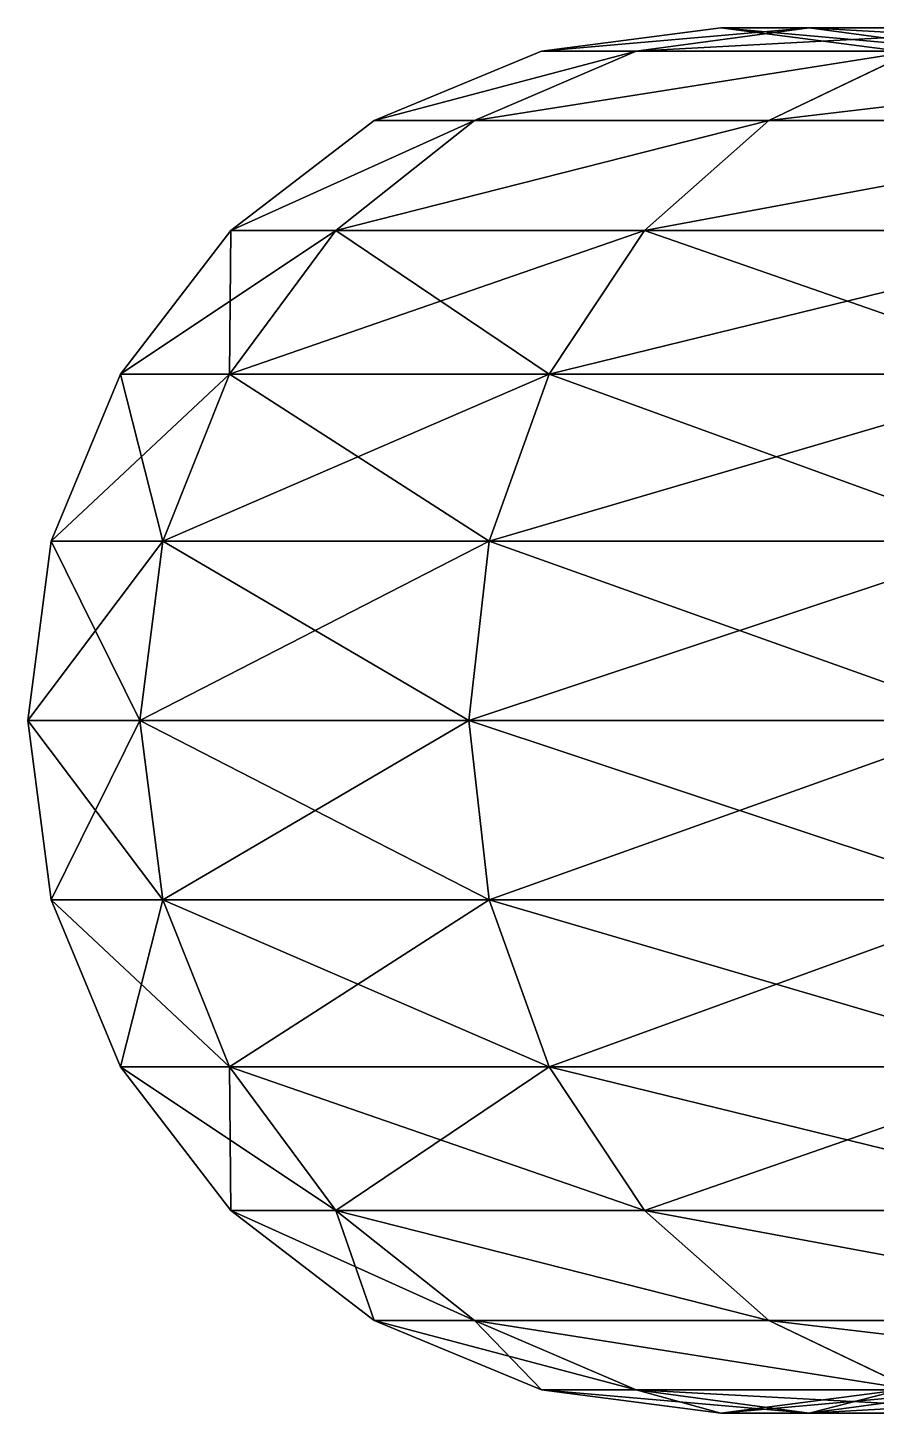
# Model space of a CAD drawing. Extents: x 0 to 38.3, y 0 to 8.1.
# Drawn here: x 0 to 4.93, y 0.08 to 8.14 of the extents above; entities that cross this region are included whole.
import ezdxf

# ---------------------------------------------------------------- set-up
doc = ezdxf.new("R2010")
doc.units = 0
doc.header["$MEASUREMENT"] = 0
doc.layers.get('0').update_dxf_attribs({"color": 13, "linetype": 'CONTINUOUS'})

msp = doc.modelspace()

# ---------------------------------------------------------------- linework, layer by layer
for p, q in [((2.9847, 8, 19.128), (4.027, 8.1372, 19.128)), ((3.5348, 8, 23.3062), (4.5415, 8.1372, 23.0365)), ((3.5348, 8, 14.9498), (4.5415, 8.1372, 15.2196)), ((4.027, 8.1372, 19.128), (5.0692, 8, 19.128)), ((4.027, 8.1372, 19.128), (4.5415, 8.1372, 15.2196)), ((4.5415, 8.1372, 23.0365), (4.027, 8.1372, 19.128)), ((6.0501, 8.1372, 26.6785), (4.5415, 8.1372, 23.0365)), ((4.5415, 8.1372, 15.2196), (5.5482, 8, 15.4893)), ((4.5415, 8.1372, 23.0365), (5.5482, 8, 22.7667)), ((4.5415, 8.1372, 15.2196), (6.0501, 8.1372, 11.5775)), ((2.0135, 7.5977, 19.128), (2.9847, 8, 19.128)), ((2.5966, 7.5977, 23.5576), (3.5348, 8, 23.3062)), ((2.5966, 7.5977, 14.6984), (3.5348, 8, 14.9498)), ((2.9847, 8, 19.128), (3.5348, 8, 14.9498)), ((3.5348, 8, 23.3062), (2.9847, 8, 19.128)), ((5.1475, 8, 27.1997), (3.5348, 8, 23.3062)), ((3.5348, 8, 14.9498), (5.1475, 8, 11.0564)), ((4.3064, 7.5977, 27.6853), (5.1475, 8, 27.1997)), ((4.3064, 7.5977, 10.5707), (5.1475, 8, 11.0564)), ((1.1795, 6.9577, 19.128), (2.0135, 7.5977, 19.128)), ((1.791, 6.9577, 14.4826), (2.5966, 7.5977, 14.6984)), ((1.791, 6.9577, 23.7734), (2.5966, 7.5977, 23.5576)), ((2.0135, 7.5977, 19.128), (2.5966, 7.5977, 14.6984)), ((2.5966, 7.5977, 23.5576), (2.0135, 7.5977, 19.128)), ((4.3064, 7.5977, 27.6853), (2.5966, 7.5977, 23.5576)), ((2.5966, 7.5977, 14.6984), (4.3064, 7.5977, 10.5707)), ((3.5841, 6.9577, 28.1023), (4.3064, 7.5977, 27.6853)), ((3.5841, 6.9577, 10.1537), (4.3064, 7.5977, 10.5707)), ((7.0262, 7.5977, 31.2298), (4.3064, 7.5977, 27.6853)), ((4.3064, 7.5977, 10.5707), (7.0262, 7.5977, 7.0262)), ((0.5395, 6.1237, 19.128), (1.1795, 6.9577, 19.128)), ((1.1729, 6.1237, 14.317), (1.791, 6.9577, 14.4826)), ((1.1729, 6.1237, 23.9391), (1.791, 6.9577, 23.7734)), ((1.1795, 6.9577, 19.128), (1.791, 6.9577, 14.4826)), ((1.791, 6.9577, 23.7734), (1.1795, 6.9577, 19.128)), ((3.5841, 6.9577, 28.1023), (1.791, 6.9577, 23.7734)), ((1.791, 6.9577, 14.4826), (3.5841, 6.9577, 10.1537)), ((3.0299, 6.1237, 28.4223), (3.5841, 6.9577, 28.1023)), ((3.0299, 6.1237, 9.8338), (3.5841, 6.9577, 10.1537)), ((6.4365, 6.9577, 31.8196), (3.5841, 6.9577, 28.1023)), ((3.5841, 6.9577, 10.1537), (6.4365, 6.9577, 6.4365)), ((0.1372, 5.1525, 19.128), (0.5395, 6.1237, 19.128)), ((0.5395, 6.1237, 19.128), (1.1729, 6.1237, 14.317)), ((1.1729, 6.1237, 23.9391), (0.5395, 6.1237, 19.128)), ((0.7843, 5.1525, 14.2128), (1.1729, 6.1237, 14.317)), ((0.7843, 5.1525, 24.0432), (1.1729, 6.1237, 23.9391)), ((3.0299, 6.1237, 28.4223), (1.1729, 6.1237, 23.9391)), ((1.1729, 6.1237, 14.317), (3.0299, 6.1237, 9.8338)), ((2.6815, 5.1525, 28.6234), (3.0299, 6.1237, 28.4223)), ((2.6815, 5.1525, 9.6326), (3.0299, 6.1237, 9.8338)), ((5.984, 6.1237, 32.2721), (3.0299, 6.1237, 28.4223)), ((3.0299, 6.1237, 9.8338), (5.984, 6.1237, 5.984)), ((0, 4.1103, 19.128), (0.1372, 5.1525, 19.128)), ((0.1372, 5.1525, 19.128), (0.7843, 5.1525, 14.2128)), ((0.7843, 5.1525, 24.0432), (0.1372, 5.1525, 19.128)), ((0.6518, 4.1103, 14.1773), (0.7843, 5.1525, 14.2128)), ((0.6518, 4.1103, 24.0787), (0.7843, 5.1525, 24.0432)), ((2.6815, 5.1525, 28.6234), (0.7843, 5.1525, 24.0432)), ((0.7843, 5.1525, 14.2128), (2.6815, 5.1525, 9.6326)), ((2.5627, 4.1103, 28.692), (2.6815, 5.1525, 28.6234)), ((2.5627, 4.1103, 9.564), (2.6815, 5.1525, 9.6326)), ((5.6995, 5.1525, 32.5565), (2.6815, 5.1525, 28.6234)), ((2.6815, 5.1525, 9.6326), (5.6995, 5.1525, 5.6995)), ((0.1372, 3.068, 19.128), (0, 4.1103, 19.128)), ((0, 4.1103, 19.128), (0.6518, 4.1103, 14.1773)), ((0.6518, 4.1103, 24.0787), (0, 4.1103, 19.128)), ((0.7843, 3.068, 14.2128), (0.6518, 4.1103, 14.1773)), ((2.5627, 4.1103, 28.692), (0.6518, 4.1103, 24.0787)), ((0.7843, 3.068, 24.0432), (0.6518, 4.1103, 24.0787)), ((0.6518, 4.1103, 14.1773), (2.5627, 4.1103, 9.564)), ((5.6025, 4.1103, 32.6536), (2.5627, 4.1103, 28.692)), ((2.6815, 3.068, 28.6234), (2.5627, 4.1103, 28.692)), ((2.5627, 4.1103, 9.564), (5.6025, 4.1103, 5.6025)), ((2.6815, 3.068, 9.6326), (2.5627, 4.1103, 9.564)), ((0.7843, 3.068, 14.2128), (0.1372, 3.068, 19.128)), ((0.1372, 3.068, 19.128), (0.7843, 3.068, 24.0432)), ((0.5395, 2.0968, 19.128), (0.1372, 3.068, 19.128)), ((0.7843, 3.068, 24.0432), (2.6815, 3.068, 28.6234)), ((1.1729, 2.0968, 23.9391), (0.7843, 3.068, 24.0432)), ((2.6815, 3.068, 9.6326), (0.7843, 3.068, 14.2128)), ((1.1729, 2.0968, 14.317), (0.7843, 3.068, 14.2128)), ((2.6815, 3.068, 28.6234), (5.6995, 3.068, 32.5565)), ((3.0299, 2.0968, 28.4223), (2.6815, 3.068, 28.6234)), ((3.0299, 2.0968, 9.8338), (2.6815, 3.068, 9.6326)), ((5.6995, 3.068, 5.6995), (2.6815, 3.068, 9.6326)), ((1.1795, 1.2628, 19.128), (0.5395, 2.0968, 19.128)), ((1.1729, 2.0968, 23.9391), (0.5395, 2.0968, 19.128)), ((0.5395, 2.0968, 19.128), (1.1729, 2.0968, 14.317)), ((1.791, 1.2628, 23.7734), (1.1729, 2.0968, 23.9391)), ((3.0299, 2.0968, 28.4223), (1.1729, 2.0968, 23.9391)), ((1.791, 1.2628, 14.4826), (1.1729, 2.0968, 14.317)), ((1.1729, 2.0968, 14.317), (3.0299, 2.0968, 9.8338)), ((3.5841, 1.2628, 28.1023), (3.0299, 2.0968, 28.4223)), ((5.984, 2.0968, 32.2721), (3.0299, 2.0968, 28.4223)), ((3.5841, 1.2628, 10.1537), (3.0299, 2.0968, 9.8338)), ((3.0299, 2.0968, 9.8338), (5.984, 2.0968, 5.984)), ((1.791, 1.2628, 23.7734), (1.1795, 1.2628, 19.128)), ((2.0135, 0.6228, 19.128), (1.1795, 1.2628, 19.128)), ((1.1795, 1.2628, 19.128), (1.791, 1.2628, 14.4826)), ((2.5966, 0.6228, 14.6984), (1.791, 1.2628, 14.4826)), ((1.791, 1.2628, 14.4826), (3.5841, 1.2628, 10.1537)), ((2.5966, 0.6228, 23.5576), (1.791, 1.2628, 23.7734)), ((3.5841, 1.2628, 28.1023), (1.791, 1.2628, 23.7734)), ((4.3064, 0.6228, 10.5707), (3.5841, 1.2628, 10.1537)), ((6.4365, 1.2628, 31.8196), (3.5841, 1.2628, 28.1023)), ((4.3064, 0.6228, 27.6853), (3.5841, 1.2628, 28.1023)), ((3.5841, 1.2628, 10.1537), (6.4365, 1.2628, 6.4365)), ((2.9847, 0.2205, 19.128), (2.0135, 0.6228, 19.128)), ((2.5966, 0.6228, 23.5576), (2.0135, 0.6228, 19.128)), ((2.0135, 0.6228, 19.128), (2.5966, 0.6228, 14.6984)), ((3.5348, 0.2205, 14.9498), (2.5966, 0.6228, 14.6984)), ((2.5966, 0.6228, 14.6984), (4.3064, 0.6228, 10.5707)), ((4.3064, 0.6228, 27.6853), (2.5966, 0.6228, 23.5576)), ((3.5348, 0.2205, 23.3062), (2.5966, 0.6228, 23.5576)), ((5.1475, 0.2205, 27.1997), (4.3064, 0.6228, 27.6853)), ((7.0262, 0.6228, 31.2298), (4.3064, 0.6228, 27.6853)), ((5.1475, 0.2205, 11.0564), (4.3064, 0.6228, 10.5707)), ((4.3064, 0.6228, 10.5707), (7.0262, 0.6228, 7.0262)), ((4.027, 0.0833, 19.128), (2.9847, 0.2205, 19.128)), ((3.5348, 0.2205, 23.3062), (2.9847, 0.2205, 19.128)), ((2.9847, 0.2205, 19.128), (3.5348, 0.2205, 14.9498)), ((5.1475, 0.2205, 27.1997), (3.5348, 0.2205, 23.3062)), ((4.5415, 0.0833, 23.0365), (3.5348, 0.2205, 23.3062)), ((3.5348, 0.2205, 14.9498), (5.1475, 0.2205, 11.0564)), ((4.5415, 0.0833, 15.2196), (3.5348, 0.2205, 14.9498)), ((5.0692, 0.2205, 19.128), (4.027, 0.0833, 19.128)), ((5.5482, 0.2205, 22.7667), (4.5415, 0.0833, 23.0365)), ((5.5482, 0.2205, 15.4893), (4.5415, 0.0833, 15.2196)), ((4.5415, 0.0833, 23.0365), (4.027, 0.0833, 19.128)), ((4.027, 0.0833, 19.128), (4.5415, 0.0833, 15.2196)), ((6.0501, 0.0833, 26.6785), (4.5415, 0.0833, 23.0365)), ((4.5415, 0.0833, 15.2196), (6.0501, 0.0833, 11.5775))]:
    msp.add_line(p, q)
at = {"extrusion": (2.32573e-32, 1, -1.24544e-16)}
msp.add_circle((-19.128, 19.128, 4.1103), 15.1011, dxfattribs=at)

# ---------------------------------------------------------------- meshes
mesh = msp.add_polyface()
corners = [(4.5415, 8.1372, 23.0365), (2.9847, 8, 19.128), (4.027, 8.1372, 19.128), (3.5348, 8, 23.3062)]
mesh.append_faces([[corners[k] for k in face] for face in [(0, 1, 2), (1, 0, 3)]], dxfattribs={"vtx0": -1})
mesh = msp.add_polyface()
corners = [(4.5415, 8.1372, 15.2196), (2.9847, 8, 19.128), (3.5348, 8, 14.9498), (4.027, 8.1372, 19.128)]
mesh.append_faces([[corners[k] for k in face] for face in [(0, 1, 2), (1, 0, 3)]], dxfattribs={"vtx0": -1})
mesh = msp.add_polyface()
corners = [(6.0501, 8.1372, 26.6785), (3.5348, 8, 23.3062), (4.5415, 8.1372, 23.0365), (5.1475, 8, 27.1997)]
mesh.append_faces([[corners[k] for k in face] for face in [(0, 1, 2), (1, 0, 3)]], dxfattribs={"vtx0": -1})
mesh = msp.add_polyface()
corners = [(6.0501, 8.1372, 11.5775), (3.5348, 8, 14.9498), (5.1475, 8, 11.0564), (4.5415, 8.1372, 15.2196)]
mesh.append_faces([[corners[k] for k in face] for face in [(0, 1, 2), (1, 0, 3)]], dxfattribs={"vtx0": -1})
mesh = msp.add_polyface()
corners = [(5.5482, 8, 15.4893), (4.027, 8.1372, 19.128), (4.5415, 8.1372, 15.2196), (5.0692, 8, 19.128)]
mesh.append_faces([[corners[k] for k in face] for face in [(0, 1, 2), (1, 0, 3)]], dxfattribs={"vtx0": -1})
mesh = msp.add_polyface()
corners = [(5.5482, 8, 22.7667), (4.027, 8.1372, 19.128), (5.0692, 8, 19.128), (4.5415, 8.1372, 23.0365)]
mesh.append_faces([[corners[k] for k in face] for face in [(0, 1, 2), (1, 0, 3)]], dxfattribs={"vtx0": -1})
mesh = msp.add_polyface()
corners = [(6.9527, 8, 26.1574), (4.5415, 8.1372, 23.0365), (5.5482, 8, 22.7667), (6.0501, 8.1372, 26.6785)]
mesh.append_faces([[corners[k] for k in face] for face in [(0, 1, 2), (1, 0, 3)]], dxfattribs={"vtx0": -1})
mesh = msp.add_polyface()
corners = [(6.9527, 8, 12.0986), (4.5415, 8.1372, 15.2196), (6.0501, 8.1372, 11.5775), (5.5482, 8, 15.4893)]
mesh.append_faces([[corners[k] for k in face] for face in [(0, 1, 2), (1, 0, 3)]], dxfattribs={"vtx0": -1})
mesh = msp.add_polyface()
corners = [(3.5348, 8, 23.3062), (2.0135, 7.5977, 19.128), (2.9847, 8, 19.128), (2.5966, 7.5977, 23.5576)]
mesh.append_faces([[corners[k] for k in face] for face in [(0, 1, 2), (1, 0, 3)]], dxfattribs={"vtx0": -1})
mesh = msp.add_polyface()
corners = [(3.5348, 8, 14.9498), (2.0135, 7.5977, 19.128), (2.5966, 7.5977, 14.6984), (2.9847, 8, 19.128)]
mesh.append_faces([[corners[k] for k in face] for face in [(0, 1, 2), (1, 0, 3)]], dxfattribs={"vtx0": -1})
mesh = msp.add_polyface()
corners = [(5.1475, 8, 27.1997), (2.5966, 7.5977, 23.5576), (3.5348, 8, 23.3062), (4.3064, 7.5977, 27.6853)]
mesh.append_faces([[corners[k] for k in face] for face in [(0, 1, 2), (1, 0, 3)]], dxfattribs={"vtx0": -1})
mesh = msp.add_polyface()
corners = [(5.1475, 8, 11.0564), (2.5966, 7.5977, 14.6984), (4.3064, 7.5977, 10.5707), (3.5348, 8, 14.9498)]
mesh.append_faces([[corners[k] for k in face] for face in [(0, 1, 2), (1, 0, 3)]], dxfattribs={"vtx0": -1})
mesh = msp.add_polyface()
corners = [(7.713, 8, 30.5431), (4.3064, 7.5977, 27.6853), (5.1475, 8, 27.1997), (7.0262, 7.5977, 31.2298)]
mesh.append_faces([[corners[k] for k in face] for face in [(0, 1, 2), (1, 0, 3)]], dxfattribs={"vtx0": -1})
mesh = msp.add_polyface()
corners = [(7.713, 8, 7.713), (4.3064, 7.5977, 10.5707), (7.0262, 7.5977, 7.0262), (5.1475, 8, 11.0564)]
mesh.append_faces([[corners[k] for k in face] for face in [(0, 1, 2), (1, 0, 3)]], dxfattribs={"vtx0": -1})
mesh = msp.add_polyface()
corners = [(2.5966, 7.5977, 23.5576), (1.1795, 6.9577, 19.128), (2.0135, 7.5977, 19.128), (1.791, 6.9577, 23.7734)]
mesh.append_faces([[corners[k] for k in face] for face in [(0, 1, 2), (1, 0, 3)]], dxfattribs={"vtx0": -1})
mesh = msp.add_polyface()
corners = [(2.5966, 7.5977, 14.6984), (1.1795, 6.9577, 19.128), (1.791, 6.9577, 14.4826), (2.0135, 7.5977, 19.128)]
mesh.append_faces([[corners[k] for k in face] for face in [(0, 1, 2), (1, 0, 3)]], dxfattribs={"vtx0": -1})
mesh = msp.add_polyface()
corners = [(4.3064, 7.5977, 27.6853), (1.791, 6.9577, 23.7734), (2.5966, 7.5977, 23.5576), (3.5841, 6.9577, 28.1023)]
mesh.append_faces([[corners[k] for k in face] for face in [(0, 1, 2), (1, 0, 3)]], dxfattribs={"vtx0": -1})
mesh = msp.add_polyface()
corners = [(4.3064, 7.5977, 10.5707), (1.791, 6.9577, 14.4826), (3.5841, 6.9577, 10.1537), (2.5966, 7.5977, 14.6984)]
mesh.append_faces([[corners[k] for k in face] for face in [(0, 1, 2), (1, 0, 3)]], dxfattribs={"vtx0": -1})
mesh = msp.add_polyface()
corners = [(7.0262, 7.5977, 31.2298), (3.5841, 6.9577, 28.1023), (4.3064, 7.5977, 27.6853), (6.4365, 6.9577, 31.8196)]
mesh.append_faces([[corners[k] for k in face] for face in [(0, 1, 2), (1, 0, 3)]], dxfattribs={"vtx0": -1})
mesh = msp.add_polyface()
corners = [(7.0262, 7.5977, 7.0262), (3.5841, 6.9577, 10.1537), (6.4365, 6.9577, 6.4365), (4.3064, 7.5977, 10.5707)]
mesh.append_faces([[corners[k] for k in face] for face in [(0, 1, 2), (1, 0, 3)]], dxfattribs={"vtx0": -1})
mesh = msp.add_polyface()
corners = [(1.1795, 6.9577, 19.128), (1.1729, 6.1237, 23.9391), (0.5395, 6.1237, 19.128), (1.791, 6.9577, 23.7734)]
mesh.append_faces([[corners[k] for k in face] for face in [(0, 1, 2), (1, 0, 3)]], dxfattribs={"vtx0": -1})
mesh = msp.add_polyface()
corners = [(1.791, 6.9577, 14.4826), (0.5395, 6.1237, 19.128), (1.1729, 6.1237, 14.317), (1.1795, 6.9577, 19.128)]
mesh.append_faces([[corners[k] for k in face] for face in [(0, 1, 2), (1, 0, 3)]], dxfattribs={"vtx0": -1})
mesh = msp.add_polyface()
corners = [(1.791, 6.9577, 23.7734), (3.0299, 6.1237, 28.4223), (1.1729, 6.1237, 23.9391), (3.5841, 6.9577, 28.1023)]
mesh.append_faces([[corners[k] for k in face] for face in [(0, 1, 2), (1, 0, 3)]], dxfattribs={"vtx0": -1})
mesh = msp.add_polyface()
corners = [(3.5841, 6.9577, 10.1537), (1.1729, 6.1237, 14.317), (3.0299, 6.1237, 9.8338), (1.791, 6.9577, 14.4826)]
mesh.append_faces([[corners[k] for k in face] for face in [(0, 1, 2), (1, 0, 3)]], dxfattribs={"vtx0": -1})
mesh = msp.add_polyface()
corners = [(3.5841, 6.9577, 28.1023), (5.984, 6.1237, 32.2721), (3.0299, 6.1237, 28.4223), (6.4365, 6.9577, 31.8196)]
mesh.append_faces([[corners[k] for k in face] for face in [(0, 1, 2), (1, 0, 3)]], dxfattribs={"vtx0": -1})
mesh = msp.add_polyface()
corners = [(6.4365, 6.9577, 6.4365), (3.0299, 6.1237, 9.8338), (5.984, 6.1237, 5.984), (3.5841, 6.9577, 10.1537)]
mesh.append_faces([[corners[k] for k in face] for face in [(0, 1, 2), (1, 0, 3)]], dxfattribs={"vtx0": -1})
mesh = msp.add_polyface()
corners = [(0.5395, 6.1237, 19.128), (0.7843, 5.1525, 24.0432), (0.1372, 5.1525, 19.128), (1.1729, 6.1237, 23.9391)]
mesh.append_faces([[corners[k] for k in face] for face in [(0, 1, 2), (1, 0, 3)]], dxfattribs={"vtx0": -1})
mesh = msp.add_polyface()
corners = [(1.1729, 6.1237, 14.317), (0.1372, 5.1525, 19.128), (0.7843, 5.1525, 14.2128), (0.5395, 6.1237, 19.128)]
mesh.append_faces([[corners[k] for k in face] for face in [(0, 1, 2), (1, 0, 3)]], dxfattribs={"vtx0": -1})
mesh = msp.add_polyface()
corners = [(1.1729, 6.1237, 23.9391), (2.6815, 5.1525, 28.6234), (0.7843, 5.1525, 24.0432), (3.0299, 6.1237, 28.4223)]
mesh.append_faces([[corners[k] for k in face] for face in [(0, 1, 2), (1, 0, 3)]], dxfattribs={"vtx0": -1})
mesh = msp.add_polyface()
corners = [(3.0299, 6.1237, 9.8338), (0.7843, 5.1525, 14.2128), (2.6815, 5.1525, 9.6326), (1.1729, 6.1237, 14.317)]
mesh.append_faces([[corners[k] for k in face] for face in [(0, 1, 2), (1, 0, 3)]], dxfattribs={"vtx0": -1})
mesh = msp.add_polyface()
corners = [(3.0299, 6.1237, 28.4223), (5.6995, 5.1525, 32.5565), (2.6815, 5.1525, 28.6234), (5.984, 6.1237, 32.2721)]
mesh.append_faces([[corners[k] for k in face] for face in [(0, 1, 2), (1, 0, 3)]], dxfattribs={"vtx0": -1})
mesh = msp.add_polyface()
corners = [(5.984, 6.1237, 5.984), (2.6815, 5.1525, 9.6326), (5.6995, 5.1525, 5.6995), (3.0299, 6.1237, 9.8338)]
mesh.append_faces([[corners[k] for k in face] for face in [(0, 1, 2), (1, 0, 3)]], dxfattribs={"vtx0": -1})
mesh = msp.add_polyface()
corners = [(0.1372, 5.1525, 19.128), (0.6518, 4.1103, 24.0787), (0, 4.1103, 19.128), (0.7843, 5.1525, 24.0432)]
mesh.append_faces([[corners[k] for k in face] for face in [(0, 1, 2), (1, 0, 3)]], dxfattribs={"vtx0": -1})
mesh = msp.add_polyface()
corners = [(0.7843, 5.1525, 14.2128), (0, 4.1103, 19.128), (0.6518, 4.1103, 14.1773), (0.1372, 5.1525, 19.128)]
mesh.append_faces([[corners[k] for k in face] for face in [(0, 1, 2), (1, 0, 3)]], dxfattribs={"vtx0": -1})
mesh = msp.add_polyface()
corners = [(0.7843, 5.1525, 24.0432), (2.5627, 4.1103, 28.692), (0.6518, 4.1103, 24.0787), (2.6815, 5.1525, 28.6234)]
mesh.append_faces([[corners[k] for k in face] for face in [(0, 1, 2), (1, 0, 3)]], dxfattribs={"vtx0": -1})
mesh = msp.add_polyface()
corners = [(2.6815, 5.1525, 9.6326), (0.6518, 4.1103, 14.1773), (2.5627, 4.1103, 9.564), (0.7843, 5.1525, 14.2128)]
mesh.append_faces([[corners[k] for k in face] for face in [(0, 1, 2), (1, 0, 3)]], dxfattribs={"vtx0": -1})
mesh = msp.add_polyface()
corners = [(2.6815, 5.1525, 28.6234), (5.6025, 4.1103, 32.6536), (2.5627, 4.1103, 28.692), (5.6995, 5.1525, 32.5565)]
mesh.append_faces([[corners[k] for k in face] for face in [(0, 1, 2), (1, 0, 3)]], dxfattribs={"vtx0": -1})
mesh = msp.add_polyface()
corners = [(5.6995, 5.1525, 5.6995), (2.5627, 4.1103, 9.564), (5.6025, 4.1103, 5.6025), (2.6815, 5.1525, 9.6326)]
mesh.append_faces([[corners[k] for k in face] for face in [(0, 1, 2), (1, 0, 3)]], dxfattribs={"vtx0": -1})
mesh = msp.add_polyface()
corners = [(0, 4.1103, 19.128), (0.7843, 3.068, 24.0432), (0.1372, 3.068, 19.128), (0.6518, 4.1103, 24.0787)]
mesh.append_faces([[corners[k] for k in face] for face in [(0, 1, 2), (1, 0, 3)]], dxfattribs={"vtx0": -1})
mesh = msp.add_polyface()
corners = [(0.6518, 4.1103, 14.1773), (0.1372, 3.068, 19.128), (0.7843, 3.068, 14.2128), (0, 4.1103, 19.128)]
mesh.append_faces([[corners[k] for k in face] for face in [(0, 1, 2), (1, 0, 3)]], dxfattribs={"vtx0": -1})
mesh = msp.add_polyface()
corners = [(0.6518, 4.1103, 24.0787), (2.6815, 3.068, 28.6234), (0.7843, 3.068, 24.0432), (2.5627, 4.1103, 28.692)]
mesh.append_faces([[corners[k] for k in face] for face in [(0, 1, 2), (1, 0, 3)]], dxfattribs={"vtx0": -1})
mesh = msp.add_polyface()
corners = [(2.5627, 4.1103, 9.564), (0.7843, 3.068, 14.2128), (2.6815, 3.068, 9.6326), (0.6518, 4.1103, 14.1773)]
mesh.append_faces([[corners[k] for k in face] for face in [(0, 1, 2), (1, 0, 3)]], dxfattribs={"vtx0": -1})
mesh = msp.add_polyface()
corners = [(2.5627, 4.1103, 28.692), (5.6995, 3.068, 32.5565), (2.6815, 3.068, 28.6234), (5.6025, 4.1103, 32.6536)]
mesh.append_faces([[corners[k] for k in face] for face in [(0, 1, 2), (1, 0, 3)]], dxfattribs={"vtx0": -1})
mesh = msp.add_polyface()
corners = [(5.6025, 4.1103, 5.6025), (2.6815, 3.068, 9.6326), (5.6995, 3.068, 5.6995), (2.5627, 4.1103, 9.564)]
mesh.append_faces([[corners[k] for k in face] for face in [(0, 1, 2), (1, 0, 3)]], dxfattribs={"vtx0": -1})
mesh = msp.add_polyface()
corners = [(0.7843, 3.068, 14.2128), (0.5395, 2.0968, 19.128), (1.1729, 2.0968, 14.317), (0.1372, 3.068, 19.128)]
mesh.append_faces([[corners[k] for k in face] for face in [(0, 1, 2), (1, 0, 3)]], dxfattribs={"vtx0": -1})
mesh = msp.add_polyface()
corners = [(0.1372, 3.068, 19.128), (1.1729, 2.0968, 23.9391), (0.5395, 2.0968, 19.128), (0.7843, 3.068, 24.0432)]
mesh.append_faces([[corners[k] for k in face] for face in [(0, 1, 2), (1, 0, 3)]], dxfattribs={"vtx0": -1})
mesh = msp.add_polyface()
corners = [(2.6815, 3.068, 9.6326), (1.1729, 2.0968, 14.317), (3.0299, 2.0968, 9.8338), (0.7843, 3.068, 14.2128)]
mesh.append_faces([[corners[k] for k in face] for face in [(0, 1, 2), (1, 0, 3)]], dxfattribs={"vtx0": -1})
mesh = msp.add_polyface()
corners = [(0.7843, 3.068, 24.0432), (3.0299, 2.0968, 28.4223), (1.1729, 2.0968, 23.9391), (2.6815, 3.068, 28.6234)]
mesh.append_faces([[corners[k] for k in face] for face in [(0, 1, 2), (1, 0, 3)]], dxfattribs={"vtx0": -1})
mesh = msp.add_polyface()
corners = [(2.6815, 3.068, 28.6234), (5.984, 2.0968, 32.2721), (3.0299, 2.0968, 28.4223), (5.6995, 3.068, 32.5565)]
mesh.append_faces([[corners[k] for k in face] for face in [(0, 1, 2), (1, 0, 3)]], dxfattribs={"vtx0": -1})
mesh = msp.add_polyface()
corners = [(5.6995, 3.068, 5.6995), (3.0299, 2.0968, 9.8338), (5.984, 2.0968, 5.984), (2.6815, 3.068, 9.6326)]
mesh.append_faces([[corners[k] for k in face] for face in [(0, 1, 2), (1, 0, 3)]], dxfattribs={"vtx0": -1})
mesh = msp.add_polyface()
corners = [(1.1729, 2.0968, 14.317), (1.1795, 1.2628, 19.128), (1.791, 1.2628, 14.4826), (0.5395, 2.0968, 19.128)]
mesh.append_faces([[corners[k] for k in face] for face in [(0, 1, 2), (1, 0, 3)]], dxfattribs={"vtx0": -1})
mesh = msp.add_polyface()
corners = [(0.5395, 2.0968, 19.128), (1.791, 1.2628, 23.7734), (1.1795, 1.2628, 19.128), (1.1729, 2.0968, 23.9391)]
mesh.append_faces([[corners[k] for k in face] for face in [(0, 1, 2), (1, 0, 3)]], dxfattribs={"vtx0": -1})
mesh = msp.add_polyface()
corners = [(3.0299, 2.0968, 9.8338), (1.791, 1.2628, 14.4826), (3.5841, 1.2628, 10.1537), (1.1729, 2.0968, 14.317)]
mesh.append_faces([[corners[k] for k in face] for face in [(0, 1, 2), (1, 0, 3)]], dxfattribs={"vtx0": -1})
mesh = msp.add_polyface()
corners = [(1.1729, 2.0968, 23.9391), (3.5841, 1.2628, 28.1023), (1.791, 1.2628, 23.7734), (3.0299, 2.0968, 28.4223)]
mesh.append_faces([[corners[k] for k in face] for face in [(0, 1, 2), (1, 0, 3)]], dxfattribs={"vtx0": -1})
mesh = msp.add_polyface()
corners = [(3.0299, 2.0968, 28.4223), (6.4365, 1.2628, 31.8196), (3.5841, 1.2628, 28.1023), (5.984, 2.0968, 32.2721)]
mesh.append_faces([[corners[k] for k in face] for face in [(0, 1, 2), (1, 0, 3)]], dxfattribs={"vtx0": -1})
mesh = msp.add_polyface()
corners = [(5.984, 2.0968, 5.984), (3.5841, 1.2628, 10.1537), (6.4365, 1.2628, 6.4365), (3.0299, 2.0968, 9.8338)]
mesh.append_faces([[corners[k] for k in face] for face in [(0, 1, 2), (1, 0, 3)]], dxfattribs={"vtx0": -1})
mesh = msp.add_polyface()
corners = [(1.1795, 1.2628, 19.128), (2.5966, 0.6228, 14.6984), (1.791, 1.2628, 14.4826), (2.0135, 0.6228, 19.128)]
mesh.append_faces([[corners[k] for k in face] for face in [(0, 1, 2), (1, 0, 3)]], dxfattribs={"vtx0": -1})
mesh = msp.add_polyface()
corners = [(1.791, 1.2628, 23.7734), (2.0135, 0.6228, 19.128), (1.1795, 1.2628, 19.128), (2.5966, 0.6228, 23.5576)]
mesh.append_faces([[corners[k] for k in face] for face in [(0, 1, 2), (1, 0, 3)]], dxfattribs={"vtx0": -1})
mesh = msp.add_polyface()
corners = [(1.791, 1.2628, 14.4826), (4.3064, 0.6228, 10.5707), (3.5841, 1.2628, 10.1537), (2.5966, 0.6228, 14.6984)]
mesh.append_faces([[corners[k] for k in face] for face in [(0, 1, 2), (1, 0, 3)]], dxfattribs={"vtx0": -1})
mesh = msp.add_polyface()
corners = [(1.791, 1.2628, 23.7734), (4.3064, 0.6228, 27.6853), (2.5966, 0.6228, 23.5576), (3.5841, 1.2628, 28.1023)]
mesh.append_faces([[corners[k] for k in face] for face in [(0, 1, 2), (1, 0, 3)]], dxfattribs={"vtx0": -1})
mesh = msp.add_polyface()
corners = [(3.5841, 1.2628, 28.1023), (7.0262, 0.6228, 31.2298), (4.3064, 0.6228, 27.6853), (6.4365, 1.2628, 31.8196)]
mesh.append_faces([[corners[k] for k in face] for face in [(0, 1, 2), (1, 0, 3)]], dxfattribs={"vtx0": -1})
mesh = msp.add_polyface()
corners = [(3.5841, 1.2628, 10.1537), (7.0262, 0.6228, 7.0262), (6.4365, 1.2628, 6.4365), (4.3064, 0.6228, 10.5707)]
mesh.append_faces([[corners[k] for k in face] for face in [(0, 1, 2), (1, 0, 3)]], dxfattribs={"vtx0": -1})
mesh = msp.add_polyface()
corners = [(2.0135, 0.6228, 19.128), (3.5348, 0.2205, 14.9498), (2.5966, 0.6228, 14.6984), (2.9847, 0.2205, 19.128)]
mesh.append_faces([[corners[k] for k in face] for face in [(0, 1, 2), (1, 0, 3)]], dxfattribs={"vtx0": -1})
mesh = msp.add_polyface()
corners = [(2.5966, 0.6228, 23.5576), (2.9847, 0.2205, 19.128), (2.0135, 0.6228, 19.128), (3.5348, 0.2205, 23.3062)]
mesh.append_faces([[corners[k] for k in face] for face in [(0, 1, 2), (1, 0, 3)]], dxfattribs={"vtx0": -1})
mesh = msp.add_polyface()
corners = [(2.5966, 0.6228, 14.6984), (5.1475, 0.2205, 11.0564), (4.3064, 0.6228, 10.5707), (3.5348, 0.2205, 14.9498)]
mesh.append_faces([[corners[k] for k in face] for face in [(0, 1, 2), (1, 0, 3)]], dxfattribs={"vtx0": -1})
mesh = msp.add_polyface()
corners = [(2.5966, 0.6228, 23.5576), (5.1475, 0.2205, 27.1997), (3.5348, 0.2205, 23.3062), (4.3064, 0.6228, 27.6853)]
mesh.append_faces([[corners[k] for k in face] for face in [(0, 1, 2), (1, 0, 3)]], dxfattribs={"vtx0": -1})
mesh = msp.add_polyface()
corners = [(4.3064, 0.6228, 27.6853), (7.713, 0.2205, 30.5431), (5.1475, 0.2205, 27.1997), (7.0262, 0.6228, 31.2298)]
mesh.append_faces([[corners[k] for k in face] for face in [(0, 1, 2), (1, 0, 3)]], dxfattribs={"vtx0": -1})
mesh = msp.add_polyface()
corners = [(4.3064, 0.6228, 10.5707), (7.713, 0.2205, 7.713), (7.0262, 0.6228, 7.0262), (5.1475, 0.2205, 11.0564)]
mesh.append_faces([[corners[k] for k in face] for face in [(0, 1, 2), (1, 0, 3)]], dxfattribs={"vtx0": -1})
mesh = msp.add_polyface()
corners = [(2.9847, 0.2205, 19.128), (4.5415, 0.0833, 15.2196), (3.5348, 0.2205, 14.9498), (4.027, 0.0833, 19.128)]
mesh.append_faces([[corners[k] for k in face] for face in [(0, 1, 2), (1, 0, 3)]], dxfattribs={"vtx0": -1})
mesh = msp.add_polyface()
corners = [(3.5348, 0.2205, 23.3062), (4.027, 0.0833, 19.128), (2.9847, 0.2205, 19.128), (4.5415, 0.0833, 23.0365)]
mesh.append_faces([[corners[k] for k in face] for face in [(0, 1, 2), (1, 0, 3)]], dxfattribs={"vtx0": -1})
mesh = msp.add_polyface()
corners = [(3.5348, 0.2205, 14.9498), (6.0501, 0.0833, 11.5775), (5.1475, 0.2205, 11.0564), (4.5415, 0.0833, 15.2196)]
mesh.append_faces([[corners[k] for k in face] for face in [(0, 1, 2), (1, 0, 3)]], dxfattribs={"vtx0": -1})
mesh = msp.add_polyface()
corners = [(3.5348, 0.2205, 23.3062), (6.0501, 0.0833, 26.6785), (4.5415, 0.0833, 23.0365), (5.1475, 0.2205, 27.1997)]
mesh.append_faces([[corners[k] for k in face] for face in [(0, 1, 2), (1, 0, 3)]], dxfattribs={"vtx0": -1})
mesh = msp.add_polyface()
corners = [(4.027, 0.0833, 19.128), (5.5482, 0.2205, 15.4893), (4.5415, 0.0833, 15.2196), (5.0692, 0.2205, 19.128)]
mesh.append_faces([[corners[k] for k in face] for face in [(0, 1, 2), (1, 0, 3)]], dxfattribs={"vtx0": -1})
mesh = msp.add_polyface()
corners = [(4.5415, 0.0833, 23.0365), (5.0692, 0.2205, 19.128), (4.027, 0.0833, 19.128), (5.5482, 0.2205, 22.7667)]
mesh.append_faces([[corners[k] for k in face] for face in [(0, 1, 2), (1, 0, 3)]], dxfattribs={"vtx0": -1})
mesh = msp.add_polyface()
corners = [(4.5415, 0.0833, 15.2196), (6.9527, 0.2205, 12.0986), (6.0501, 0.0833, 11.5775), (5.5482, 0.2205, 15.4893)]
mesh.append_faces([[corners[k] for k in face] for face in [(0, 1, 2), (1, 0, 3)]], dxfattribs={"vtx0": -1})
mesh = msp.add_polyface()
corners = [(4.5415, 0.0833, 23.0365), (6.9527, 0.2205, 26.1574), (5.5482, 0.2205, 22.7667), (6.0501, 0.0833, 26.6785)]
mesh.append_faces([[corners[k] for k in face] for face in [(0, 1, 2), (1, 0, 3)]], dxfattribs={"vtx0": -1})

doc.saveas('drawing.dxf')
